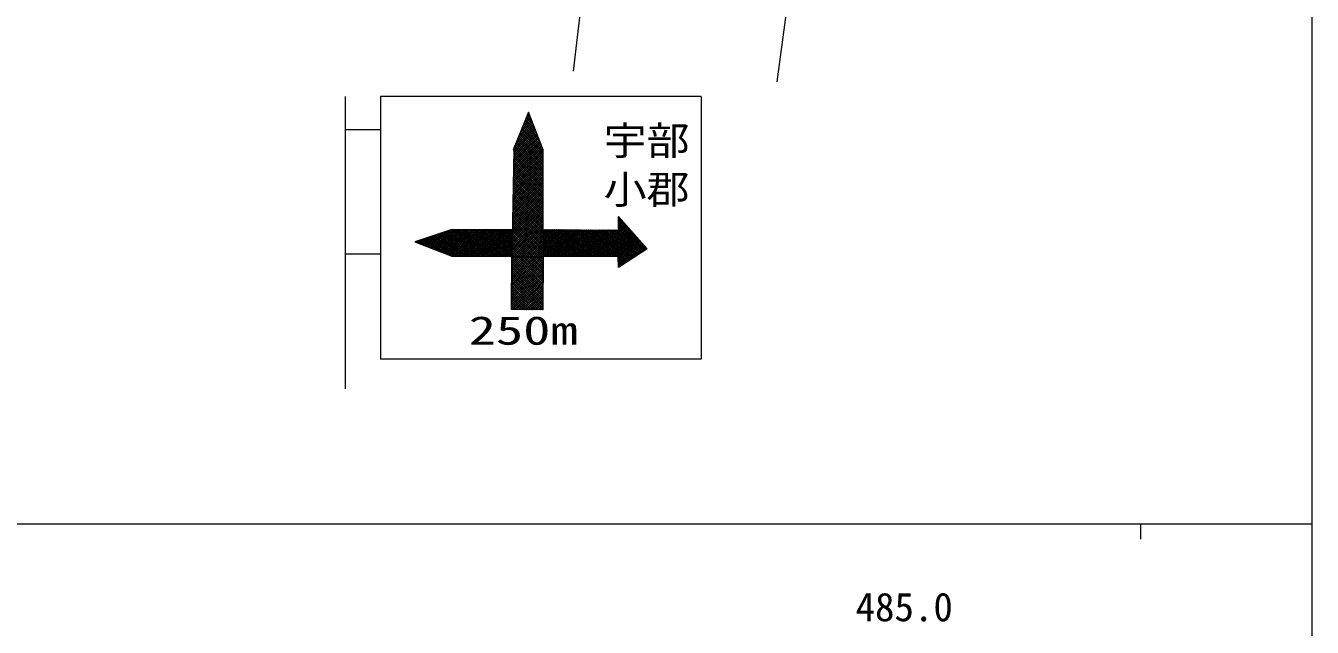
# Model space of a CAD drawing. Units: millimetres, scale not verified. Extents: x 40000 to 680000, y 20000 to 380000.
# Drawn here: x 496534 to 579000, y 198357 to 236925 of the extents above; entities that cross this region are included whole.
import ezdxf
from ezdxf.enums import TextEntityAlignment as Align

# ---------------------------------------------------------------- set-up
doc = ezdxf.new("R2010")
doc.units = ezdxf.units.MM
doc.header["$LTSCALE"] = 1000
doc.linetypes.add('CHAIN', pattern=[18.5, 12, -1.5, 3.5, -1.5])
for name, color, linetype, lineweight in [('M-BMK', 2, 'CHAIN', 13), ('M-STR-STRC', 7, 'Continuous', 13), ('M-TTL-BAND', 7, 'Continuous', 13)]:
    doc.layers.add(name, color=color, linetype=linetype, lineweight=lineweight)
doc.styles.add('ＭＳ ゴシック', font='')
doc.styles.get('ＭＳ ゴシック').set_extended_font_data('MS Gothic')

msp = doc.modelspace()

# ---------------------------------------------------------------- linework, layer by layer
at = {"layer": 'M-BMK'}
msp.add_line((544708, 233324), (557938, 333802), dxfattribs=at)
at = {"layer": 'M-STR-STRC'}
for p, q in [((531650, 234020), (536807, 278735)), ((517008, 232394), (517008, 213644)), ((539837, 232394), (539837, 215543)), ((528302, 230261), (528945, 230910)), ((528395, 230492), (528907, 231009)), ((528488, 230724), (528868, 231107)), ((529158, 230367), (528576, 230943)), ((528581, 230955), (528830, 231206)), ((529071, 230590), (528616, 231041)), ((528984, 230812), (528655, 231138)), ((528674, 231187), (528791, 231304)), ((528896, 231035), (528694, 231236)), ((528809, 231258), (528733, 231333)), ((517008, 230278), (519282, 230278)), ((527816, 228672), (529254, 230122)), ((527818, 228812), (529215, 230220)), ((527821, 228952), (529177, 230319)), ((527835, 229104), (529138, 230418)), ((527929, 229335), (529100, 230516)), ((528022, 229567), (529061, 230615)), ((528115, 229798), (529022, 230713)), ((528208, 230029), (528984, 230812)), ((529709, 228730), (528263, 230164)), ((529709, 228866), (528302, 230262)), ((529681, 229030), (528341, 230359)), ((529594, 229253), (528380, 230457)), ((529507, 229476), (528420, 230554)), ((529420, 229699), (528459, 230651)), ((529332, 229921), (528498, 230749)), ((529245, 230144), (528537, 230846)), ((527795, 227551), (529562, 229334)), ((527798, 227691), (529524, 229432)), ((527800, 227831), (529485, 229531)), ((527803, 227971), (529447, 229629)), ((527806, 228111), (529408, 229728)), ((527808, 228252), (529370, 229826)), ((527811, 228392), (529331, 229925)), ((527813, 228532), (529292, 230023)), ((529708, 227505), (527910, 229288)), ((529708, 227641), (527949, 229385)), ((529708, 227777), (527988, 229483)), ((529708, 227913), (528027, 229580)), ((529708, 228049), (528067, 229677)), ((529709, 228186), (528106, 229775)), ((529709, 228322), (528145, 229872)), ((529709, 228458), (528184, 229970)), ((529709, 228594), (528223, 230067)), ((527777, 226571), (529709, 228519)), ((527780, 226711), (529709, 228657)), ((527783, 226851), (529709, 228795)), ((527785, 226991), (529709, 228932)), ((527788, 227131), (529678, 229038)), ((527790, 227271), (529640, 229137)), ((529707, 227097), (527792, 228996)), ((527793, 227411), (529601, 229235)), ((529707, 226688), (527814, 228565)), ((529707, 226824), (527816, 228699)), ((529707, 226960), (527819, 228833)), ((529708, 227233), (527831, 229093)), ((529708, 227369), (527870, 229191)), ((527762, 225731), (529708, 227694)), ((527765, 225871), (529708, 227832)), ((527767, 226011), (529708, 227969)), ((527770, 226151), (529709, 228107)), ((527772, 226291), (529709, 228244)), ((527775, 226431), (529709, 228382)), ((529706, 225735), (527797, 227628)), ((529706, 225872), (527799, 227762)), ((529706, 226008), (527802, 227896)), ((529706, 226144), (527804, 228030)), ((529707, 226280), (527806, 228164)), ((529707, 226416), (527809, 228298)), ((529707, 226552), (527811, 228432)), ((527747, 224891), (529707, 226869)), ((527749, 225031), (529707, 227006)), ((527752, 225171), (529707, 227144)), ((527754, 225311), (529708, 227281)), ((527757, 225451), (529708, 227419)), ((527760, 225591), (529708, 227556)), ((529705, 224919), (527782, 226825)), ((529705, 225055), (527784, 226959)), ((529705, 225191), (527787, 227093)), ((529706, 225327), (527789, 227227)), ((529706, 225463), (527792, 227361)), ((529706, 225599), (527794, 227495)), ((527731, 224051), (529706, 226043)), ((527734, 224191), (529706, 226181)), ((527737, 224331), (529707, 226318)), ((527739, 224471), (529707, 226456)), ((527742, 224611), (529707, 226593)), ((527744, 224751), (529707, 226731)), ((529704, 224102), (527767, 226022)), ((529704, 224238), (527770, 226156)), ((529704, 224374), (527772, 226290)), ((529705, 224510), (527775, 226424)), ((529705, 224646), (527777, 226558)), ((529705, 224783), (527780, 226691)), ((527716, 223211), (529705, 225218)), ((527719, 223351), (529706, 225355)), ((527721, 223491), (529706, 225493)), ((527724, 223631), (529706, 225630)), ((527726, 223771), (529706, 225768)), ((527729, 223911), (529706, 225905)), ((529703, 223285), (527753, 225219)), ((529703, 223421), (527755, 225353)), ((529704, 223557), (527758, 225487)), ((529704, 223694), (527760, 225621)), ((529704, 223830), (527762, 225755)), ((529704, 223966), (527765, 225888)), ((527701, 222371), (529704, 224392)), ((527703, 222511), (529705, 224530)), ((527706, 222651), (529705, 224667)), ((527708, 222791), (529705, 224805)), ((527711, 222931), (529705, 224942)), ((527713, 223071), (529705, 225080)), ((529702, 222468), (527738, 224416)), ((529703, 222605), (527740, 224550)), ((529703, 222741), (527743, 224684)), ((529703, 222877), (527745, 224818)), ((529703, 223013), (527748, 224951)), ((529703, 223149), (527750, 225085)), ((534522, 224033), (534845, 224332)), ((534523, 224260), (534735, 224456)), ((534523, 224147), (534790, 224394)), ((534524, 224374), (534680, 224518)), ((534524, 224314), (536199, 222508)), ((534525, 224488), (534625, 224580)), ((534525, 224555), (536341, 222598)), ((534525, 224434), (536270, 222553)), ((534526, 224676), (534834, 224345)), ((534526, 224601), (534570, 224642)), ((522870, 223536), (522182, 222804)), ((523035, 223590), (522266, 222772)), ((523199, 223644), (522349, 222739)), ((523363, 223698), (522432, 222707)), ((523528, 223751), (522516, 222675)), ((523692, 223805), (522599, 222643)), ((523855, 223858), (522682, 222610)), ((523968, 223857), (522765, 222578)), ((524195, 222158), (522766, 223501)), ((524082, 223857), (522849, 222546)), ((524317, 222157), (522855, 223531)), ((524195, 223857), (522932, 222514)), ((524439, 222156), (522945, 223560)), ((524308, 223856), (523015, 222481)), ((524561, 222155), (523035, 223590)), ((524422, 223856), (523099, 222449)), ((524683, 222154), (523124, 223619)), ((524535, 223856), (523182, 222417)), ((524805, 222153), (523214, 223648)), ((524648, 223856), (523265, 222385)), ((524927, 222151), (523303, 223678)), ((524762, 223855), (523349, 222352)), ((525049, 222150), (523393, 223707)), ((524875, 223855), (523432, 222320)), ((525171, 222149), (523483, 223737)), ((524988, 223855), (523515, 222288)), ((525293, 222148), (523572, 223766)), ((525102, 223854), (523599, 222256)), ((525415, 222147), (523662, 223795)), ((525215, 223854), (523682, 222223)), ((525537, 222146), (523751, 223825)), ((525329, 223854), (523765, 222191)), ((525659, 222145), (523841, 223854)), ((525442, 223853), (523851, 222161)), ((525781, 222144), (523958, 223857)), ((525555, 223853), (523963, 222160)), ((525669, 223853), (524076, 222159)), ((525903, 222143), (524080, 223857)), ((525782, 223852), (524189, 222158)), ((526025, 222142), (524201, 223857)), ((525895, 223852), (524301, 222157)), ((526147, 222140), (524322, 223856)), ((526009, 223852), (524414, 222156)), ((526269, 222139), (524443, 223856)), ((526122, 223852), (524527, 222155)), ((526391, 222138), (524564, 223856)), ((526235, 223851), (524640, 222154)), ((526513, 222137), (524686, 223855)), ((526349, 223851), (524752, 222153)), ((526635, 222136), (524807, 223855)), ((526462, 223851), (524865, 222152)), ((526757, 222135), (524928, 223855)), ((526575, 223850), (524978, 222151)), ((526879, 222134), (525049, 223854)), ((526689, 223850), (525090, 222150)), ((527001, 222133), (525171, 223854)), ((526802, 223850), (525203, 222149)), ((527123, 222132), (525292, 223854)), ((526916, 223849), (525316, 222148)), ((527245, 222131), (525413, 223853)), ((527029, 223849), (525428, 222147)), ((527367, 222129), (525534, 223853)), ((527142, 223849), (525541, 222146)), ((527256, 223849), (525654, 222145)), ((527489, 222128), (525655, 223853)), ((527369, 223848), (525766, 222144)), ((527611, 222127), (525777, 223853)), ((527482, 223848), (525879, 222143)), ((527697, 222161), (525898, 223852)), ((527596, 223848), (525992, 222142)), ((527699, 222272), (526019, 223852)), ((527709, 223847), (526105, 222141)), ((527701, 222384), (526140, 223852)), ((527726, 223744), (526217, 222140)), ((527703, 222496), (526261, 223851)), ((527724, 223621), (526330, 222139)), ((527705, 222607), (526383, 223851)), ((527721, 223498), (526443, 222138)), ((527707, 222719), (526504, 223851)), ((527709, 222831), (526625, 223850)), ((527711, 222943), (526746, 223850)), ((527713, 223054), (526867, 223850)), ((527715, 223166), (526989, 223849)), ((527717, 223278), (527110, 223849)), ((527719, 223389), (527231, 223849)), ((527721, 223501), (527352, 223848)), ((527723, 223613), (527473, 223848)), ((527725, 223725), (527595, 223848)), ((527698, 222231), (529704, 224255)), ((527727, 223836), (527716, 223847)), ((529222, 222127), (527723, 223613)), ((529359, 222127), (527726, 223747)), ((529497, 222127), (527728, 223881)), ((527731, 222127), (529704, 224117)), ((529634, 222127), (527731, 224015)), ((529702, 222196), (527733, 224148)), ((529702, 222332), (527736, 224282)), ((527867, 222127), (529704, 223979)), ((528003, 222127), (529704, 223842)), ((528140, 222127), (529704, 223704)), ((528276, 222127), (529704, 223567)), ((529702, 222385), (531280, 223849)), ((529702, 222272), (531401, 223848)), ((529702, 222159), (531522, 223847)), ((529703, 222951), (530676, 223853)), ((529703, 222838), (530797, 223852)), ((529703, 222725), (530917, 223851)), ((529703, 222612), (531038, 223850)), ((529703, 222498), (531159, 223850)), ((529704, 223629), (529950, 223857)), ((529704, 223516), (530071, 223857)), ((529704, 223403), (530192, 223856)), ((529704, 223290), (530313, 223855)), ((529704, 223177), (530434, 223854)), ((529704, 223064), (530555, 223854)), ((529704, 223544), (531018, 222128)), ((529705, 223856), (529709, 223859)), ((529705, 223742), (529829, 223858)), ((529705, 223787), (531244, 222128)), ((529705, 223665), (531131, 222128)), ((529751, 223859), (531357, 222128)), ((529789, 222127), (531643, 223846)), ((529865, 223858), (531469, 222128)), ((529911, 222127), (531764, 223846)), ((529978, 223857), (531582, 222128)), ((530033, 222127), (531885, 223845)), ((530092, 223857), (531695, 222128)), ((530155, 222127), (532005, 223844)), ((530206, 223856), (531808, 222128)), ((530277, 222128), (532126, 223843)), ((530319, 223855), (531921, 222128)), ((530398, 222128), (532247, 223843)), ((530433, 223854), (532034, 222128)), ((530520, 222128), (532368, 223842)), ((530546, 223854), (532147, 222128)), ((530642, 222128), (532489, 223841)), ((530660, 223853), (532260, 222128)), ((530764, 222128), (532610, 223840)), ((530774, 223852), (532372, 222128)), ((530886, 222128), (532731, 223839)), ((530887, 223851), (532485, 222129)), ((531001, 223851), (532598, 222129)), ((531007, 222128), (532852, 223839)), ((531114, 223850), (532711, 222129)), ((531129, 222128), (532972, 223838)), ((531228, 223849), (532824, 222129)), ((531251, 222128), (533093, 223837)), ((531342, 223848), (532937, 222129)), ((531373, 222128), (533214, 223836)), ((531455, 223848), (533050, 222129)), ((531495, 222128), (533335, 223835)), ((531569, 223847), (533163, 222129)), ((531616, 222128), (533456, 223835)), ((531682, 223846), (533276, 222129)), ((531738, 222128), (533577, 223834)), ((531796, 223845), (533388, 222129)), ((531860, 222128), (533698, 223833)), ((531910, 223845), (533501, 222129)), ((531982, 222128), (533819, 223832)), ((532023, 223844), (533614, 222129)), ((532103, 222128), (533940, 223832)), ((532137, 223843), (533727, 222129)), ((532225, 222128), (534060, 223831)), ((532251, 223843), (533840, 222129)), ((532347, 222128), (534181, 223830)), ((532364, 223842), (533953, 222129)), ((532469, 222129), (534302, 223829)), ((532478, 223841), (534066, 222129)), ((532591, 223840), (534179, 222129)), ((532591, 222129), (534423, 223828)), ((532705, 223840), (534291, 222129)), ((532712, 222129), (534955, 224209)), ((532819, 223839), (534404, 222129)), ((532834, 222129), (535010, 224147)), ((532932, 223838), (534517, 222129)), ((532956, 222129), (535065, 224085)), ((533046, 223837), (534995, 221736)), ((533078, 222129), (535120, 224023)), ((533159, 223837), (535066, 221781)), ((533200, 222129), (535175, 223961)), ((533273, 223836), (535137, 221827)), ((533321, 222129), (535230, 223899)), ((533387, 223835), (535208, 221872)), ((533443, 222129), (535285, 223837)), ((533500, 223834), (535279, 221917)), ((533565, 222129), (535339, 223775)), ((533614, 223834), (535349, 221963)), ((533687, 222129), (535394, 223713)), ((533728, 223833), (535420, 222008)), ((533809, 222129), (535449, 223651)), ((533841, 223832), (535491, 222054)), ((533930, 222129), (535504, 223589)), ((533955, 223831), (535562, 222099)), ((534052, 222129), (535559, 223527)), ((534068, 223831), (535633, 222144)), ((534182, 223830), (535703, 222190)), ((534296, 223829), (535774, 222235)), ((534409, 223829), (535845, 222281)), ((534520, 223830), (535916, 222326)), ((534521, 223919), (534900, 224270)), ((534521, 223951), (535987, 222371)), ((534522, 224072), (536057, 222417)), ((534523, 224193), (536128, 222462)), ((521559, 223045), (521512, 223090)), ((521556, 223104), (521516, 223062)), ((521720, 223158), (521599, 223030)), ((521765, 222966), (521601, 223119)), ((521884, 223212), (521682, 222997)), ((521970, 222886), (521691, 223149)), ((522049, 223266), (521766, 222965)), ((522176, 222806), (521780, 223178)), ((522213, 223320), (521849, 222933)), ((522381, 222727), (521870, 223207)), ((522377, 223374), (521932, 222901)), ((522587, 222647), (521960, 223237)), ((522542, 223428), (522016, 222868)), ((522792, 222568), (522049, 223266)), ((522706, 223482), (522099, 222836)), ((522998, 222488), (522139, 223296)), ((523203, 222409), (522228, 223325)), ((523408, 222329), (522318, 223354)), ((523614, 222250), (522408, 223384)), ((523819, 222170), (522497, 223413)), ((523951, 222160), (522587, 223443)), ((524073, 222159), (522676, 223472)), ((527719, 223375), (526555, 222137)), ((527717, 223251), (526668, 222136)), ((527715, 223128), (526781, 222135)), ((527712, 223005), (526893, 222134)), ((527710, 222881), (527006, 222133)), ((527708, 222758), (527119, 222132)), ((528260, 222127), (527706, 222676)), ((528398, 222127), (527709, 222810)), ((528535, 222127), (527711, 222944)), ((528672, 222127), (527714, 223078)), ((528810, 222127), (527716, 223211)), ((528947, 222127), (527718, 223345)), ((529085, 222127), (527721, 223479)), ((528412, 222127), (529703, 223429)), ((528549, 222127), (529703, 223291)), ((528685, 222127), (529703, 223154)), ((528821, 222127), (529703, 223016)), ((528957, 222127), (529703, 222879)), ((529094, 222127), (529703, 222741)), ((529703, 222936), (530453, 222128)), ((529703, 222815), (530341, 222128)), ((529703, 222693), (530228, 222128)), ((529704, 223422), (530905, 222128)), ((529704, 223301), (530792, 222128)), ((529704, 223179), (530679, 222128)), ((529704, 223058), (530566, 222128)), ((534174, 222129), (535614, 223465)), ((534296, 222129), (535669, 223404)), ((534417, 222129), (535724, 223342)), ((534518, 222110), (535779, 223280)), ((534519, 221997), (535834, 223218)), ((534519, 221885), (535889, 223156)), ((534519, 221772), (535944, 223094)), ((534520, 221660), (535999, 223032)), ((534520, 221547), (536054, 222970)), ((534521, 221435), (536109, 222908)), ((534904, 221677), (536164, 222846)), ((535298, 221930), (536219, 222784)), ((535692, 222183), (536274, 222722)), ((536086, 222435), (536329, 222660)), ((517008, 222307), (519282, 222307)), ((527706, 222635), (527231, 222131)), ((527703, 222512), (527344, 222130)), ((527701, 222388), (527457, 222129)), ((527699, 222265), (527569, 222128)), ((527678, 219938), (529701, 221961)), ((527679, 220080), (529702, 222103)), ((527680, 220223), (529584, 222127)), ((527697, 222142), (527682, 222127)), ((527682, 220366), (529442, 222126)), ((527683, 220508), (529301, 222126)), ((527684, 220651), (529160, 222126)), ((527685, 220793), (529018, 222126)), ((527686, 220936), (528877, 222126)), ((527688, 221079), (528735, 222126)), ((527689, 221221), (528594, 222126)), ((527690, 221364), (528452, 222126)), ((527691, 221507), (528311, 222127)), ((527692, 221649), (528170, 222127)), ((527693, 221792), (528028, 222127)), ((527695, 221934), (527887, 222127)), ((529687, 219963), (527695, 221956)), ((527711, 222127), (527696, 222141)), ((527696, 222077), (527745, 222127)), ((529688, 220103), (527696, 222096)), ((527848, 222127), (527699, 222275)), ((527986, 222127), (527701, 222408)), ((528123, 222127), (527704, 222542)), ((529689, 220244), (527807, 222127)), ((529690, 220384), (527948, 222127)), ((529691, 220525), (528090, 222127)), ((529692, 220665), (528231, 222127)), ((529693, 220806), (528372, 222127)), ((529694, 220946), (528514, 222126)), ((529695, 221087), (528655, 222126)), ((529696, 221227), (528797, 222126)), ((529697, 221368), (528938, 222126)), ((529698, 221508), (529080, 222126)), ((529699, 221649), (529221, 222126)), ((529230, 222127), (529703, 222604)), ((529700, 221789), (529362, 222126)), ((529366, 222127), (529702, 222466)), ((529503, 222127), (529702, 222328)), ((529701, 221930), (529504, 222126)), ((529639, 222127), (529702, 222191)), ((529702, 222070), (529645, 222127)), ((529702, 222329), (529889, 222127)), ((529702, 222207), (529776, 222127)), ((529703, 222572), (530115, 222127)), ((529703, 222450), (530002, 222127)), ((534518, 222129), (534924, 221690)), ((534518, 222006), (534854, 221645)), ((534519, 221884), (534783, 221600)), ((527671, 219082), (529695, 221106)), ((527672, 219225), (529696, 221249)), ((527673, 219367), (529697, 221391)), ((527674, 219510), (529698, 221533)), ((527676, 219653), (529699, 221676)), ((527677, 219795), (529700, 221818)), ((529682, 219120), (527688, 221114)), ((529683, 219261), (527689, 221254)), ((529684, 219401), (527690, 221394)), ((529685, 219541), (527691, 221535)), ((529686, 219682), (527692, 221675)), ((529686, 219822), (527694, 221815)), ((534520, 221762), (534712, 221554)), ((534520, 221639), (534641, 221509)), ((534521, 221517), (534570, 221463)), ((527669, 218797), (529693, 220821)), ((527670, 218939), (529694, 220964)), ((529241, 218712), (527681, 220272)), ((529385, 218710), (527682, 220413)), ((529528, 218708), (527683, 220553)), ((529671, 218707), (527684, 220693)), ((529680, 218839), (527685, 220833)), ((529681, 218980), (527687, 220974)), ((527743, 218730), (529692, 220679)), ((527883, 218728), (529691, 220537)), ((528023, 218727), (529690, 220394)), ((528162, 218725), (529689, 220252)), ((528383, 218722), (527674, 219431)), ((528526, 218720), (527675, 219571)), ((528669, 218719), (527676, 219711)), ((528812, 218717), (527677, 219852)), ((528955, 218715), (527678, 219992)), ((529098, 218713), (527680, 220132)), ((528302, 218723), (529688, 220109)), ((528442, 218721), (529687, 219967)), ((528582, 218720), (529686, 219825)), ((528721, 218718), (529686, 219682)), ((528861, 218716), (529685, 219540)), ((529001, 218715), (529684, 219398)), ((527810, 218729), (527669, 218870)), ((527953, 218727), (527670, 219010)), ((528096, 218726), (527672, 219150)), ((528239, 218724), (527673, 219291)), ((529140, 218713), (529683, 219255)), ((529280, 218711), (529682, 219113)), ((529420, 218710), (529681, 218970)), ((529560, 218708), (529680, 218828)), ((539837, 215543), (519282, 215543))]:
    msp.add_line(p, q, dxfattribs=at)
msp.add_lwpolyline([(539837, 232394), (519282, 232394), (519282, 215543)], dxfattribs=at)
for points in [[(529709, 228958), (528757, 231391), (527777, 228958), (527821, 228958), (527696, 222127), (529702, 222127)], [(534520, 223828), (534526, 224691), (536368, 222616), (534521, 221432), (534518, 222129), (529702, 222127), (529705, 223859)], [(523853, 223858), (523852, 223858), (521475, 223078), (523842, 222161), (523850, 222161), (527696, 222127), (527728, 223847)], [(527696, 222127), (529568, 222126), (529702, 222127), (529679, 218707), (529668, 218707), (527668, 218731)]]:
    msp.add_lwpolyline(points, close=True, dxfattribs=at)
at = {"layer": 'M-TTL-BAND'}
for p, q in [((579000, 20000), (579000, 370000)), ((40000, 205000), (579000, 205000)), ((568000, 205000), (568000, 204000))]:
    msp.add_line(p, q, dxfattribs=at)

# ---------------------------------------------------------------- texts
at = {"layer": 'M-STR-STRC', "style": 'ＭＳ ゴシック'}
for s, width, p in [('宇部', 1.1, (536334, 228091)), ('小郡', 1.1, (536334, 224958)), ('250m', 1.4, (528420, 215923))]:
    msp.add_text(s, height=1833, dxfattribs=dict(at, width=width)).set_placement(p, align=Align.BOTTOM_CENTER)
at = {"layer": 'M-TTL-BAND', "style": 'ＭＳ ゴシック'}
msp.add_text('485.0', height=1833, dxfattribs=at).set_placement((552844, 198195), align=Align.BOTTOM_CENTER)

doc.saveas('drawing.dxf')
